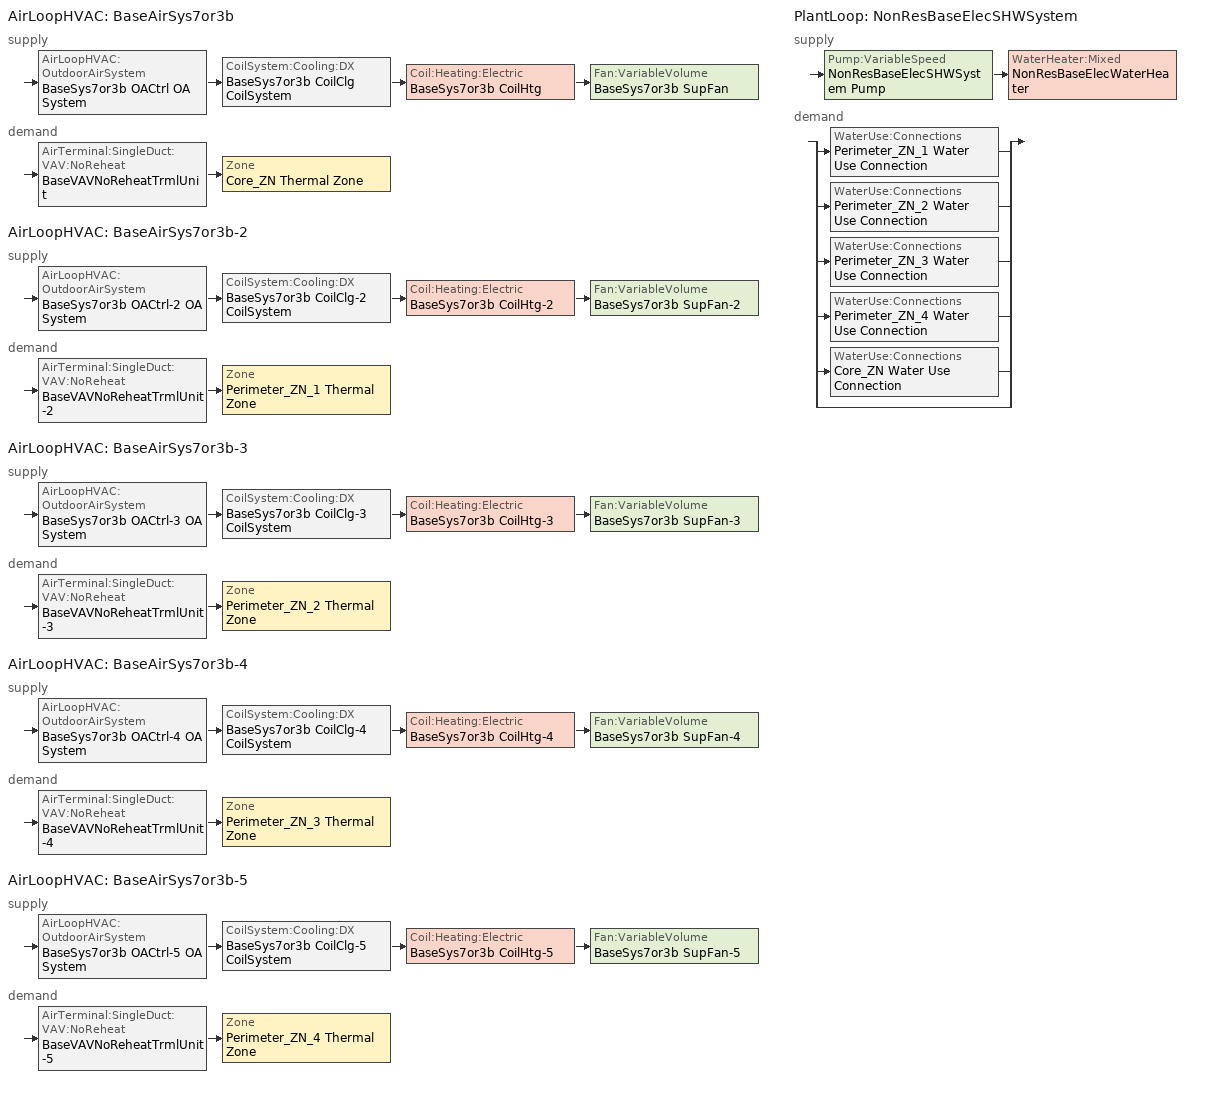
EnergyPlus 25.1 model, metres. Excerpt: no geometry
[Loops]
AirLoopHVAC 'BaseAirSys7or3b'
 supply: AirLoopHVAC:OutdoorAirSystem 'BaseSys7or3b OACtrl OA System' > CoilSystem:Cooling:DX 'BaseSys7or3b CoilClg CoilSystem' > Coil:Heating:Electric 'BaseSys7or3b CoilHtg' > Fan:VariableVolume 'BaseSys7or3b SupFan'
 demand: AirTerminal:SingleDuct:VAV:NoReheat 'BaseVAVNoReheatTrmlUnit' > Zone 'Core_ZN Thermal Zone'
AirLoopHVAC 'BaseAirSys7or3b-2'
 supply: AirLoopHVAC:OutdoorAirSystem 'BaseSys7or3b OACtrl-2 OA System' > CoilSystem:Cooling:DX 'BaseSys7or3b CoilClg-2 CoilSystem' > Coil:Heating:Electric 'BaseSys7or3b CoilHtg-2' > Fan:VariableVolume 'BaseSys7or3b SupFan-2'
 demand: AirTerminal:SingleDuct:VAV:NoReheat 'BaseVAVNoReheatTrmlUnit-2' > Zone 'Perimeter_ZN_1 Thermal Zone'
AirLoopHVAC 'BaseAirSys7or3b-3'
 supply: AirLoopHVAC:OutdoorAirSystem 'BaseSys7or3b OACtrl-3 OA System' > CoilSystem:Cooling:DX 'BaseSys7or3b CoilClg-3 CoilSystem' > Coil:Heating:Electric 'BaseSys7or3b CoilHtg-3' > Fan:VariableVolume 'BaseSys7or3b SupFan-3'
 demand: AirTerminal:SingleDuct:VAV:NoReheat 'BaseVAVNoReheatTrmlUnit-3' > Zone 'Perimeter_ZN_2 Thermal Zone'
AirLoopHVAC 'BaseAirSys7or3b-4'
 supply: AirLoopHVAC:OutdoorAirSystem 'BaseSys7or3b OACtrl-4 OA System' > CoilSystem:Cooling:DX 'BaseSys7or3b CoilClg-4 CoilSystem' > Coil:Heating:Electric 'BaseSys7or3b CoilHtg-4' > Fan:VariableVolume 'BaseSys7or3b SupFan-4'
 demand: AirTerminal:SingleDuct:VAV:NoReheat 'BaseVAVNoReheatTrmlUnit-4' > Zone 'Perimeter_ZN_3 Thermal Zone'
AirLoopHVAC 'BaseAirSys7or3b-5'
 supply: AirLoopHVAC:OutdoorAirSystem 'BaseSys7or3b OACtrl-5 OA System' > CoilSystem:Cooling:DX 'BaseSys7or3b CoilClg-5 CoilSystem' > Coil:Heating:Electric 'BaseSys7or3b CoilHtg-5' > Fan:VariableVolume 'BaseSys7or3b SupFan-5'
 demand: AirTerminal:SingleDuct:VAV:NoReheat 'BaseVAVNoReheatTrmlUnit-5' > Zone 'Perimeter_ZN_4 Thermal Zone'
PlantLoop 'NonResBaseElecSHWSystem'
 supply: Pump:VariableSpeed 'NonResBaseElecSHWSystem Pump' > WaterHeater:Mixed 'NonResBaseElecWaterHeater'
 demand: split
  | WaterUse:Connections 'Perimeter_ZN_1 Water Use Connection'
  | WaterUse:Connections 'Perimeter_ZN_2 Water Use Connection'
  | WaterUse:Connections 'Perimeter_ZN_3 Water Use Connection'
  | WaterUse:Connections 'Perimeter_ZN_4 Water Use Connection'
  | WaterUse:Connections 'Core_ZN Water Use Connection'
  | bypass
[ZoneControl:Thermostat] Temperature Difference Between Cutout And Setpoint {deltaC}=0
Name | Zone or ZoneList | Control Type Schedule | Control 1
Core_ZN Thermal Zone Thermostat | Core_ZN Thermal Zone | Core_ZN Thermal Zone Thermostat Schedule | Core_ZN Thermal Zone Thermostat
Perimeter_ZN_1 Thermal Zone Thermostat | Perimeter_ZN_1 Thermal Zone | Perimeter_ZN_1 Thermal Zone Thermostat Schedule | Perimeter_ZN_1 Thermal Zone Thermostat
Perimeter_ZN_2 Thermal Zone Thermostat | Perimeter_ZN_2 Thermal Zone | Perimeter_ZN_2 Thermal Zone Thermostat Schedule | Perimeter_ZN_2 Thermal Zone Thermostat
Perimeter_ZN_3 Thermal Zone Thermostat | Perimeter_ZN_3 Thermal Zone | Perimeter_ZN_3 Thermal Zone Thermostat Schedule | Perimeter_ZN_3 Thermal Zone Thermostat
Perimeter_ZN_4 Thermal Zone Thermostat | Perimeter_ZN_4 Thermal Zone | Perimeter_ZN_4 Thermal Zone Thermostat Schedule | Perimeter_ZN_4 Thermal Zone Thermostat
[ThermostatSetpoint:DualSetpoint] Heating Setpoint Temperature Schedule=OfficeHtgSetpt; Cooling Setpoint Temperature Schedule=OfficeClgSetpt
Core_ZN Thermal Zone Thermostat; Perimeter_ZN_1 Thermal Zone Thermostat; Perimeter_ZN_2 Thermal Zone Thermostat; Perimeter_ZN_3 Thermal Zone Thermostat; Perimeter_ZN_4 Thermal Zone Thermostat
[AirTerminal:SingleDuct:VAV:NoReheat] Availability Schedule=Always On Discrete; Maximum Air Flow Rate {m3/s}=Autosize; Zone Minimum Air Flow Input Method=FixedFlowRate; Constant Minimum Air Flow Fraction=0.3
Name | Fixed Minimum Air Flow Rate {m3/s}
BaseVAVNoReheatTrmlUnit | 0.114039
BaseVAVNoReheatTrmlUnit-2; BaseVAVNoReheatTrmlUnit-4 | 0.086449
BaseVAVNoReheatTrmlUnit-3; BaseVAVNoReheatTrmlUnit-5 | 0.0512828
[Zone equipment]
Core_ZN Thermal Zone: BaseVAVNoReheatTrmlUnit
Perimeter_ZN_1 Thermal Zone: BaseVAVNoReheatTrmlUnit-2
Perimeter_ZN_2 Thermal Zone: BaseVAVNoReheatTrmlUnit-3
Perimeter_ZN_3 Thermal Zone: BaseVAVNoReheatTrmlUnit-4
Perimeter_ZN_4 Thermal Zone: BaseVAVNoReheatTrmlUnit-5
[Sizing:Zone] Zone Cooling Design Supply Air Temperature Input Method=TemperatureDifference; Zone Cooling Design Supply Air Temperature {C}=14; Zone Cooling Design Supply Air Temperature Difference {deltaC}=11.1111; Zone Heating Design Supply Air Temperature Input Method=TemperatureDifference; Zone Heating Design Supply Air Temperature {C}=40; Zone Heating Design Supply Air Temperature Difference {deltaC}=13.8889; Zone Cooling Design Supply Air Humidity Ratio {kgWater/kgDryAir}=0.0085; Zone Heating Design Supply Air Humidity Ratio {kgWater/kgDryAir}=0.008; Zone Heating Sizing Factor=1; Zone Cooling Sizing Factor=1; Cooling Design Air Flow Method=DesignDay; Cooling Design Air Flow Rate {m3/s}=0; Cooling Minimum Air Flow per Zone Floor Area {m3/s-m2}=0; Cooling Minimum Air Flow {m3/s}=0; Cooling Minimum Air Flow Fraction=0; Heating Design Air Flow Method=DesignDayWithLimit; Heating Design Air Flow Rate {m3/s}=0; Heating Maximum Air Flow per Zone Floor Area {m3/s-m2}=0; Heating Maximum Air Flow {m3/s}=0; Heating Maximum Air Flow Fraction=0.5; Account for Dedicated Outdoor Air System=No; Zone Load Sizing Method=Sensible Load Only No Latent Load; Zone Latent Cooling Design Supply Air Humidity Ratio Input Method=HumidityRatioDifference; Zone Cooling Design Supply Air Humidity Ratio Difference {kgWater/kgDryAir}=0.005; Zone Latent Heating Design Supply Air Humidity Ratio Input Method=HumidityRatioDifference; Zone Humidification Design Supply Air Humidity Ratio Difference {kgWater/kgDryAir}=0.005; Type of Space Sum to Use=Coincident
Name | Design Specification Outdoor Air Object
Core_ZN Thermal Zone | Core_ZN Thermal Zone Design Specification Outdoor Air
Perimeter_ZN_1 Thermal Zone | Perimeter_ZN_1 Thermal Zone Design Specification Outdoor Air
Perimeter_ZN_2 Thermal Zone | Perimeter_ZN_2 Thermal Zone Design Specification Outdoor Air
Perimeter_ZN_3 Thermal Zone | Perimeter_ZN_3 Thermal Zone Design Specification Outdoor Air
Perimeter_ZN_4 Thermal Zone | Perimeter_ZN_4 Thermal Zone Design Specification Outdoor Air
[DesignSpecification:OutdoorAir] Outdoor Air Method=Maximum; Outdoor Air Flow per Person {m3/s-person}=0; Outdoor Air Flow per Zone Floor Area {m3/s-m2}=0.000762; Outdoor Air Flow per Zone {m3/s}=0; Outdoor Air Flow Air Changes per Hour {1/hr}=0
Core_ZN Thermal Zone Design Specification Outdoor Air; Perimeter_ZN_1 Thermal Zone Design Specification Outdoor Air; Perimeter_ZN_2 Thermal Zone Design Specification Outdoor Air; Perimeter_ZN_3 Thermal Zone Design Specification Outdoor Air; Perimeter_ZN_4 Thermal Zone Design Specification Outdoor Air
[AirLoopHVAC] Design Supply Air Flow Rate {m3/s}=AutoSize; Design Return Air Flow Fraction of Supply Air Flow=1
BaseAirSys7or3b; BaseAirSys7or3b-2; BaseAirSys7or3b-3; BaseAirSys7or3b-4; BaseAirSys7or3b-5
[Sizing:System] Type of Load to Size On=Sensible; Design Outdoor Air Flow Rate {m3/s}=Autosize; Central Heating Maximum System Air Flow Ratio=0.5; Preheat Design Temperature {C}=5.68434e-14; Preheat Design Humidity Ratio {kgWater/kgDryAir}=0; Precool Design Temperature {C}=5.68434e-14; Precool Design Humidity Ratio {kgWater/kgDryAir}=0; Central Cooling Design Supply Air Temperature {C}=12.7778; Central Heating Design Supply Air Temperature {C}=35; Type of Zone Sum to Use=NonCoincident; 100% Outdoor Air in Cooling=No; 100% Outdoor Air in Heating=No; Central Cooling Design Supply Air Humidity Ratio {kgWater/kgDryAir}=0.0085; Central Heating Design Supply Air Humidity Ratio {kgWater/kgDryAir}=0.008; Cooling Supply Air Flow Rate Method=DesignDay; Cooling Supply Air Flow Rate {m3/s}=0; Cooling Supply Air Flow Rate Per Floor Area {m3/s-m2}=0.00996765; Cooling Fraction of Autosized Cooling Supply Air Flow Rate=1; Cooling Supply Air Flow Rate Per Unit Cooling Capacity {m3/s-W}=3.94755e-05; Heating Supply Air Flow Rate Method=DesignDay; Heating Supply Air Flow Rate {m3/s}=0; Heating Supply Air Flow Rate Per Floor Area {m3/s-m2}=0.00996765; Heating Fraction of Autosized Heating Supply Air Flow Rate=1; Heating Fraction of Autosized Cooling Supply Air Flow Rate=1; Heating Supply Air Flow Rate Per Unit Heating Capacity {m3/s-W}=3.15882e-05; System Outdoor Air Method=ZoneSum; Zone Maximum Outdoor Air Fraction=1; Cooling Design Capacity Method=CoolingDesignCapacity; Cooling Design Capacity {W}=Autosize; Cooling Design Capacity Per Floor Area {W/m2}=234.7; Fraction of Autosized Cooling Design Capacity=1; Heating Design Capacity Method=HeatingDesignCapacity; Heating Design Capacity {W}=Autosize; Heating Design Capacity Per Floor Area {W/m2}=157; Fraction of Autosized Heating Design Capacity=1; Central Cooling Capacity Control Method=OnOff; Occupant Diversity=Autosize
BaseAirSys7or3b; BaseAirSys7or3b-2; BaseAirSys7or3b-3; BaseAirSys7or3b-4; BaseAirSys7or3b-5
[AvailabilityManager:NightCycle] Applicability Schedule=Always On Discrete; Fan Schedule=OfficeHVACAvail; Control Type=CycleOnControlZone; Thermostat Tolerance {deltaC}=1.11111; Cycling Run Time Control Type=ThermostatWithMinimumRunTime; Cycling Run Time {s}=900
Name | Control Zone or Zone List
Availability Manager Night Cycle 1 | Core_ZN Thermal Zone
Availability Manager Night Cycle 2 | Perimeter_ZN_1 Thermal Zone
Availability Manager Night Cycle 3 | Perimeter_ZN_2 Thermal Zone
Availability Manager Night Cycle 4 | Perimeter_ZN_3 Thermal Zone
Availability Manager Night Cycle 5 | Perimeter_ZN_4 Thermal Zone
[Controller:OutdoorAir] Minimum Outdoor Air Flow Rate {m3/s}=0; Maximum Outdoor Air Flow Rate {m3/s}=Autosize; Economizer Control Type=NoEconomizer; Economizer Control Action Type=ModulateFlow; Economizer Maximum Limit Enthalpy {J/kg}=64000; Lockout Type=NoLockout; Minimum Limit Type=FixedMinimum; High Humidity Control=No; High Humidity Outdoor Air Flow Ratio=1; Control High Indoor Humidity Based on Outdoor Humidity Ratio=Yes; Heat Recovery Bypass Control Type=BypassWhenOAFlowGreaterThanMinimum; Economizer Operation Staging=InterlockedWithMechanicalCooling
Name | Minimum Outdoor Air Schedule | Mechanical Ventilation Controller
BaseSys7or3b OACtrl | BaseSys7or3b OACtrl Schedule | BaseSys7or3b OACtrl Mech Vent Controller
BaseSys7or3b OACtrl-2 | BaseSys7or3b OACtrl-2 Schedule | BaseSys7or3b OACtrl-2 Mech Vent Controller
BaseSys7or3b OACtrl-3 | BaseSys7or3b OACtrl-3 Schedule | BaseSys7or3b OACtrl-3 Mech Vent Controller
BaseSys7or3b OACtrl-4 | BaseSys7or3b OACtrl-4 Schedule | BaseSys7or3b OACtrl-4 Mech Vent Controller
BaseSys7or3b OACtrl-5 | BaseSys7or3b OACtrl-5 Schedule | BaseSys7or3b OACtrl-5 Mech Vent Controller
[Controller:MechanicalVentilation] Demand Controlled Ventilation=No; System Outdoor Air Method=ZoneSum
Name | Availability Schedule | Zone or ZoneList Name 1 | Design Specification Outdoor Air Object Name 1
BaseSys7or3b OACtrl Mech Vent Controller | BaseSys7or3b OACtrl Schedule | Core_ZN Thermal Zone | Core_ZN Thermal Zone Design Specification Outdoor Air
BaseSys7or3b OACtrl-2 Mech Vent Controller | BaseSys7or3b OACtrl-2 Schedule | Perimeter_ZN_1 Thermal Zone | Perimeter_ZN_1 Thermal Zone Design Specification Outdoor Air
BaseSys7or3b OACtrl-3 Mech Vent Controller | BaseSys7or3b OACtrl-3 Schedule | Perimeter_ZN_2 Thermal Zone | Perimeter_ZN_2 Thermal Zone Design Specification Outdoor Air
BaseSys7or3b OACtrl-4 Mech Vent Controller | BaseSys7or3b OACtrl-4 Schedule | Perimeter_ZN_3 Thermal Zone | Perimeter_ZN_3 Thermal Zone Design Specification Outdoor Air
BaseSys7or3b OACtrl-5 Mech Vent Controller | BaseSys7or3b OACtrl-5 Schedule | Perimeter_ZN_4 Thermal Zone | Perimeter_ZN_4 Thermal Zone Design Specification Outdoor Air
[SetpointManager:MixedAir] Control Variable=Temperature
Name | Setpoint Node or NodeList
BaseSys7or3b OACtrl OA System Mixed Air Node OS Default SPM | BaseSys7or3b OACtrl OA System Mixed Air Node
BaseSys7or3b CoilClg Outlet Node OS Default SPM | BaseSys7or3b CoilClg Outlet Node
BaseSys7or3b CoilHtg Outlet Node OS Default SPM | BaseSys7or3b CoilHtg Outlet Node
BaseSys7or3b OACtrl-2 OA System Mixed Air Node OS Default SPM | BaseSys7or3b OACtrl-2 OA System Mixed Air Node
BaseSys7or3b CoilClg-2 Outlet Node OS Default SPM | BaseSys7or3b CoilClg-2 Outlet Node
BaseSys7or3b CoilHtg-2 Outlet Node OS Default SPM | BaseSys7or3b CoilHtg-2 Outlet Node
BaseSys7or3b OACtrl-3 OA System Mixed Air Node OS Default SPM | BaseSys7or3b OACtrl-3 OA System Mixed Air Node
BaseSys7or3b CoilClg-3 Outlet Node OS Default SPM | BaseSys7or3b CoilClg-3 Outlet Node
BaseSys7or3b CoilHtg-3 Outlet Node OS Default SPM | BaseSys7or3b CoilHtg-3 Outlet Node
BaseSys7or3b OACtrl-4 OA System Mixed Air Node OS Default SPM | BaseSys7or3b OACtrl-4 OA System Mixed Air Node
BaseSys7or3b CoilClg-4 Outlet Node OS Default SPM | BaseSys7or3b CoilClg-4 Outlet Node
BaseSys7or3b CoilHtg-4 Outlet Node OS Default SPM | BaseSys7or3b CoilHtg-4 Outlet Node
BaseSys7or3b OACtrl-5 OA System Mixed Air Node OS Default SPM | BaseSys7or3b OACtrl-5 OA System Mixed Air Node
BaseSys7or3b CoilClg-5 Outlet Node OS Default SPM | BaseSys7or3b CoilClg-5 Outlet Node
BaseSys7or3b CoilHtg-5 Outlet Node OS Default SPM | BaseSys7or3b CoilHtg-5 Outlet Node
[CoilSystem:Cooling:DX] Availability Schedule=Always On Discrete
Name | Cooling Coil
BaseSys7or3b CoilClg CoilSystem | BaseSys7or3b CoilClg
BaseSys7or3b CoilClg-2 CoilSystem | BaseSys7or3b CoilClg-2
BaseSys7or3b CoilClg-3 CoilSystem | BaseSys7or3b CoilClg-3
BaseSys7or3b CoilClg-4 CoilSystem | BaseSys7or3b CoilClg-4
BaseSys7or3b CoilClg-5 CoilSystem | BaseSys7or3b CoilClg-5
[Coil:Cooling:DX:SingleSpeed] Availability Schedule=Always On Discrete; Gross Rated Total Cooling Capacity {W}=Autosize; Gross Rated Sensible Heat Ratio=Autosize; Gross Rated Cooling COP {W/W}=3; Rated Air Flow Rate {m3/s}=Autosize; Rated Evaporator Fan Power Per Volume Flow Rate 2017 {W/(m3/s)}=773.3; Rated Evaporator Fan Power Per Volume Flow Rate 2023 {W/(m3/s)}=934.4; Total Cooling Capacity Function of Temperature Curve=CoilClgDXQRatio_fTwbToadbSI; Total Cooling Capacity Function of Flow Fraction Curve=CoilClgDXSnglQRatio_fCFMRatio; Energy Input Ratio Function of Temperature Curve=CoilClgDXEIRRatio_fTwbToadbSI; Energy Input Ratio Function of Flow Fraction Curve=CoilClgDXSnglEIRRatio_fCFMRatio; Part Load Fraction Correlation Curve=CoilClgDXEIRRatio_fQFrac; Minimum Outdoor Dry-Bulb Temperature for Compressor Operation {C}=-25; Nominal Time for Condensate Removal to Begin {s}=0; Ratio of Initial Moisture Evaporation Rate and Steady State Latent Capacity=0; Maximum Cycling Rate {cycles/hr}=0; Latent Capacity Time Constant {s}=0; Condenser Type=AirCooled; Evaporative Condenser Effectiveness=0.9; Evaporative Condenser Air Flow Rate {m3/s}=Autosize; Evaporative Condenser Pump Rated Power Consumption {W}=Autosize; Crankcase Heater Capacity {W}=0; Maximum Outdoor Dry-Bulb Temperature for Crankcase Heater Operation {C}=10; Basin Heater Capacity {W/K}=0; Basin Heater Setpoint Temperature {C}=2
BaseSys7or3b CoilClg; BaseSys7or3b CoilClg-2; BaseSys7or3b CoilClg-3; BaseSys7or3b CoilClg-4; BaseSys7or3b CoilClg-5
[Coil:Heating:Electric] Availability Schedule=Always On Discrete; Efficiency=1; Nominal Capacity {W}=Autosize
BaseSys7or3b CoilHtg; BaseSys7or3b CoilHtg-2; BaseSys7or3b CoilHtg-3; BaseSys7or3b CoilHtg-4; BaseSys7or3b CoilHtg-5
[Fan:VariableVolume] Availability Schedule=OfficeHVACAvail; Fan Total Efficiency=1; Pressure Rise {Pa}=0; Maximum Flow Rate {m3/s}=AutoSize; Fan Power Minimum Flow Rate Input Method=FixedFlowRate; Fan Power Minimum Flow Fraction=0; Fan Power Minimum Air Flow Rate {m3/s}=0; Motor Efficiency=1; Motor In Airstream Fraction=1; Fan Power Coefficient 1=0.027828; Fan Power Coefficient 2=0.026583; Fan Power Coefficient 3=-0.087069; Fan Power Coefficient 4=1.03092; Fan Power Coefficient 5=0
BaseSys7or3b SupFan; BaseSys7or3b SupFan-2; BaseSys7or3b SupFan-3; BaseSys7or3b SupFan-4; BaseSys7or3b SupFan-5
[SetpointManager:SingleZone:Reheat] Control Variable=Temperature; Minimum Supply Air Temperature {C}=12.7778; Maximum Supply Air Temperature {C}=35
Name | Control Zone | Setpoint Node or NodeList
Setpoint Manager Single Zone Reheat 1 | Core_ZN Thermal Zone | BaseSys7or3b SupFan Outlet Node
Setpoint Manager Single Zone Reheat 2 | Perimeter_ZN_1 Thermal Zone | BaseSys7or3b SupFan-2 Outlet Node
Setpoint Manager Single Zone Reheat 3 | Perimeter_ZN_2 Thermal Zone | BaseSys7or3b SupFan-3 Outlet Node
Setpoint Manager Single Zone Reheat 4 | Perimeter_ZN_3 Thermal Zone | BaseSys7or3b SupFan-4 Outlet Node
Setpoint Manager Single Zone Reheat 5 | Perimeter_ZN_4 Thermal Zone | BaseSys7or3b SupFan-5 Outlet Node
[PlantLoop]
NonResBaseElecSHWSystem: Fluid Type=Water; Plant Equipment Operation Scheme=NonResBaseElecSHWSystem Operation Schemes; Maximum Loop Temperature {C}=100; Minimum Loop Temperature {C}=0; Maximum Loop Flow Rate {m3/s}=Autosize; Minimum Loop Flow Rate {m3/s}=0; Plant Loop Volume {m3}=Autocalculate; Load Distribution Scheme=Optimal; Plant Loop Demand Calculation Scheme=SingleSetpoint; Common Pipe Simulation=None
[Sizing:Plant]
NonResBaseElecSHWSystem: Loop Type=Heating; Design Loop Exit Temperature {C}=57.2222; Loop Design Temperature Difference {deltaC}=44.4444; Sizing Option=NonCoincident; Zone Timesteps in Averaging Window=1; Coincident Sizing Factor Mode=None
[Pump:VariableSpeed]
NonResBaseElecSHWSystem Pump: Design Maximum Flow Rate {m3/s}=Autosize; Design Pump Head {Pa}=0; Design Power Consumption {W}=Autosize; Motor Efficiency=0.9; Fraction of Motor Inefficiencies to Fluid Stream=0; Coefficient 1 of the Part Load Performance Curve=0; Coefficient 2 of the Part Load Performance Curve=1; Coefficient 3 of the Part Load Performance Curve=0; Coefficient 4 of the Part Load Performance Curve=0; Design Minimum Flow Rate {m3/s}=0; Pump Control Type=Intermittent; Skin Loss Radiative Fraction=0.5; Design Power Sizing Method=PowerPerFlowPerPressure; Design Electric Power per Unit Flow Rate {W/(m3/s)}=348701.1; Design Shaft Power per Unit Flow Rate per Unit Head {W/((m3/s)-Pa)}=1.28205; Design Minimum Flow Rate Fraction=0
[WaterHeater:Mixed]
NonResBaseElecWaterHeater: Tank Volume {m3}=0.113542; Setpoint Temperature Schedule=NonResBaseElecWaterHeater Setpoint Temp; Deadband Temperature Difference {deltaC}=2; Maximum Temperature Limit {C}=82.22; Heater Control Type=Cycle; Heater Maximum Capacity {W}=8742.43; Heater Ignition Minimum Flow Rate {m3/s}=0; Heater Ignition Delay {s}=0; Heater Fuel Type=Electricity; Heater Thermal Efficiency=1; Off Cycle Parasitic Fuel Consumption Rate {W}=0; Off Cycle Parasitic Fuel Type=NaturalGas; Off Cycle Parasitic Heat Fraction to Tank=0.8; On Cycle Parasitic Fuel Consumption Rate {W}=0; On Cycle Parasitic Fuel Type=NaturalGas; On Cycle Parasitic Heat Fraction to Tank=0; Ambient Temperature Indicator=Schedule; Ambient Temperature Schedule=NonResBaseElecWaterHeater Ambient Temperature; Off Cycle Loss Coefficient to Ambient Temperature {W/K}=0.731405; Off Cycle Loss Fraction to Zone=1; On Cycle Loss Coefficient to Ambient Temperature {W/K}=6; On Cycle Loss Fraction to Zone=1; Use Side Effectiveness=1; Source Side Effectiveness=1; Use Side Design Flow Rate {m3/s}=Autosize; Source Side Design Flow Rate {m3/s}=Autosize; Indirect Water Heating Recovery Time {hr}=1.5; Source Side Flow Control Mode=IndirectHeatPrimarySetpoint
[WaterHeater:Sizing]
NonResBaseElecWaterHeater: Design Mode=PeakDraw; Time Storage Can Meet Peak Draw {hr}=0.538503; Time for Tank Recovery {hr}=0; Nominal Tank Volume for Autosizing Plant Connections {m3}=1
[WaterUse:Connections] Drain Water Heat Exchanger Type=None; Drain Water Heat Exchanger Destination=Plant
Name | Water Use Equipment Name 1
Perimeter_ZN_1 Water Use Connection | Perimeter_ZN_1 Water Use Equipment
Perimeter_ZN_2 Water Use Connection | Perimeter_ZN_2 Water Use Equipment
Perimeter_ZN_3 Water Use Connection | Perimeter_ZN_3 Water Use Equipment
Perimeter_ZN_4 Water Use Connection | Perimeter_ZN_4 Water Use Equipment
Core_ZN Water Use Connection | Core_ZN Water Use Equipment
[WaterUse:Equipment] Flow Rate Fraction Schedule=OfficeServiceHotWater
Name | Peak Flow Rate {m3/s} | Target Temperature Schedule
Perimeter_ZN_1 Water Use Equipment | 1.15565e-06 | Perimeter_ZN_1 Target SHW Temp
Perimeter_ZN_2 Water Use Equipment | 6.85549e-07 | Perimeter_ZN_2 Target SHW Temp
Perimeter_ZN_3 Water Use Equipment | 1.15565e-06 | Perimeter_ZN_3 Target SHW Temp
Perimeter_ZN_4 Water Use Equipment | 6.85549e-07 | Perimeter_ZN_4 Target SHW Temp
Core_ZN Water Use Equipment | 1.52448e-06 | Core_ZN Target SHW Temp
[PlantEquipmentOperationSchemes]
NonResBaseElecSHWSystem Operation Schemes: Control Scheme Object Type 1=PlantEquipmentOperation:HeatingLoad; Control Scheme Name 1=NonResBaseElecSHWSystem Heating Operation Scheme; Control Scheme Schedule Name 1=Always On Discrete
[PlantEquipmentOperation:HeatingLoad]
NonResBaseElecSHWSystem Heating Operation Scheme: Load Range Lower Limit 1 {W}=0; Load Range Upper Limit 1 {W}=1000000000; Range Equipment List Name 1=NonResBaseElecSHWSystem Heating Equipment List
[PlantEquipmentList]
NonResBaseElecSHWSystem Heating Equipment List: WaterHeater:Mixed, NonResBaseElecWaterHeater
[SetpointManager:Scheduled]
{20037835-be9f-458c-8a61-8581c5b5ebe9}: Control Variable=Temperature; Schedule=NonResBaseElecSHWSystem Supply Temp Schedule; Setpoint Node or NodeList=NonResBaseElecSHWSystem Supply Mixer Outlet Node
[Schedule:Year]
OfficeHtgSetpt: OfficeHtgSetptWk, 1, 1, 12, 31
OfficeClgSetpt: OfficeClgSetptWk, 1, 1, 12, 31
BaseSys7or3b OACtrl Schedule: BaseSys7or3b OACtrl Schedule Week 1, 1, 1, 12, 31
BaseSys7or3b OACtrl-2 Schedule: BaseSys7or3b OACtrl-2 Schedule Week 1, 1, 1, 12, 31
BaseSys7or3b OACtrl-3 Schedule: BaseSys7or3b OACtrl-3 Schedule Week 1, 1, 1, 12, 31
BaseSys7or3b OACtrl-4 Schedule: BaseSys7or3b OACtrl-4 Schedule Week 1, 1, 1, 12, 31
BaseSys7or3b OACtrl-5 Schedule: BaseSys7or3b OACtrl-5 Schedule Week 1, 1, 1, 12, 31
OfficeHVACAvail: OfficeHVACAvailWk, 1, 1, 12, 31
OfficeServiceHotWater: OfficeServiceHotWaterWk, 1, 1, 12, 31
Core_ZN Target SHW Temp: Core_ZN Target SHW Temp Week Rule - Jan1-Dec31, 1, 1, 12, 31
NonResBaseElecSHWSystem Supply Temp Schedule: NonResBaseElecSHWSystem Supply Temp Schedule Week Rule - Jan1-Dec31, 1, 1, 12, 31
NonResBaseElecWaterHeater Ambient Temperature: NonResBaseElecWaterHeater Ambient Temperature Week Rule - Jan1-Dec31, 1, 1, 12, 31
NonResBaseElecWaterHeater Setpoint Temp: NonResBaseElecWaterHeater Setpoint Temp Week Rule - Jan1-Dec31, 1, 1, 12, 31
Perimeter_ZN_1 Target SHW Temp: Perimeter_ZN_1 Target SHW Temp Week Rule - Jan1-Dec31, 1, 1, 12, 31
Perimeter_ZN_2 Target SHW Temp: Perimeter_ZN_2 Target SHW Temp Week Rule - Jan1-Dec31, 1, 1, 12, 31
Perimeter_ZN_3 Target SHW Temp: Perimeter_ZN_3 Target SHW Temp Week Rule - Jan1-Dec31, 1, 1, 12, 31
Perimeter_ZN_4 Target SHW Temp: Perimeter_ZN_4 Target SHW Temp Week Rule - Jan1-Dec31, 1, 1, 12, 31
[Schedule:Week:Daily]
OfficeHtgSetptWk: OfficeHtgSetptSun, OfficeHtgSetptWD, OfficeHtgSetptWD, OfficeHtgSetptWD, OfficeHtgSetptWD, OfficeHtgSetptWD, OfficeHtgSetptSat, OfficeHtgSetptSun, OfficeHtgSetptWD, OfficeHtgSetptWD, OfficeHtgSetptSun, OfficeHtgSetptSun
OfficeClgSetptWk: OfficeClgSetptSun, OfficeClgSetptWD, OfficeClgSetptWD, OfficeClgSetptWD, OfficeClgSetptWD, OfficeClgSetptWD, OfficeClgSetptSat, OfficeClgSetptSun, OfficeClgSetptWD, OfficeClgSetptWD, OfficeClgSetptSun, OfficeClgSetptSun
BaseSys7or3b OACtrl Schedule Week 1: BaseSys7or3b OACtrl Schedule Week 1 Sunday, BaseSys7or3b OACtrl Schedule Week 1 Monday, BaseSys7or3b OACtrl Schedule Week 1 Tuesday, BaseSys7or3b OACtrl Schedule Week 1 Wednesday, BaseSys7or3b OACtrl Schedule Week 1 Thursday, BaseSys7or3b OACtrl Schedule Week 1 Friday, BaseSys7or3b OACtrl Schedule Week 1 Saturday, BaseSys7or3b OACtrl Schedule Week 1 Holiday, BaseSys7or3b OACtrl Schedule Week 1 Summer, BaseSys7or3b OACtrl Schedule Week 1 Winter, BaseSys7or3b OACtrl Schedule Week 1 Custom 1, BaseSys7or3b OACtrl Schedule Week 1 Custom 2
BaseSys7or3b OACtrl-2 Schedule Week 1: BaseSys7or3b OACtrl-2 Schedule Week 1 Sunday, BaseSys7or3b OACtrl-2 Schedule Week 1 Monday, BaseSys7or3b OACtrl-2 Schedule Week 1 Tuesday, BaseSys7or3b OACtrl-2 Schedule Week 1 Wednesday, BaseSys7or3b OACtrl-2 Schedule Week 1 Thursday, BaseSys7or3b OACtrl-2 Schedule Week 1 Friday, BaseSys7or3b OACtrl-2 Schedule Week 1 Saturday, BaseSys7or3b OACtrl-2 Schedule Week 1 Holiday, BaseSys7or3b OACtrl-2 Schedule Week 1 Summer, BaseSys7or3b OACtrl-2 Schedule Week 1 Winter, BaseSys7or3b OACtrl-2 Schedule Week 1 Custom 1, BaseSys7or3b OACtrl-2 Schedule Week 1 Custom 2
BaseSys7or3b OACtrl-3 Schedule Week 1: BaseSys7or3b OACtrl-3 Schedule Week 1 Sunday, BaseSys7or3b OACtrl-3 Schedule Week 1 Monday, BaseSys7or3b OACtrl-3 Schedule Week 1 Tuesday, BaseSys7or3b OACtrl-3 Schedule Week 1 Wednesday, BaseSys7or3b OACtrl-3 Schedule Week 1 Thursday, BaseSys7or3b OACtrl-3 Schedule Week 1 Friday, BaseSys7or3b OACtrl-3 Schedule Week 1 Saturday, BaseSys7or3b OACtrl-3 Schedule Week 1 Holiday, BaseSys7or3b OACtrl-3 Schedule Week 1 Summer, BaseSys7or3b OACtrl-3 Schedule Week 1 Winter, BaseSys7or3b OACtrl-3 Schedule Week 1 Custom 1, BaseSys7or3b OACtrl-3 Schedule Week 1 Custom 2
BaseSys7or3b OACtrl-4 Schedule Week 1: BaseSys7or3b OACtrl-4 Schedule Week 1 Sunday, BaseSys7or3b OACtrl-4 Schedule Week 1 Monday, BaseSys7or3b OACtrl-4 Schedule Week 1 Tuesday, BaseSys7or3b OACtrl-4 Schedule Week 1 Wednesday, BaseSys7or3b OACtrl-4 Schedule Week 1 Thursday, BaseSys7or3b OACtrl-4 Schedule Week 1 Friday, BaseSys7or3b OACtrl-4 Schedule Week 1 Saturday, BaseSys7or3b OACtrl-4 Schedule Week 1 Holiday, BaseSys7or3b OACtrl-4 Schedule Week 1 Summer, BaseSys7or3b OACtrl-4 Schedule Week 1 Winter, BaseSys7or3b OACtrl-4 Schedule Week 1 Custom 1, BaseSys7or3b OACtrl-4 Schedule Week 1 Custom 2
BaseSys7or3b OACtrl-5 Schedule Week 1: BaseSys7or3b OACtrl-5 Schedule Week 1 Sunday, BaseSys7or3b OACtrl-5 Schedule Week 1 Monday, BaseSys7or3b OACtrl-5 Schedule Week 1 Tuesday, BaseSys7or3b OACtrl-5 Schedule Week 1 Wednesday, BaseSys7or3b OACtrl-5 Schedule Week 1 Thursday, BaseSys7or3b OACtrl-5 Schedule Week 1 Friday, BaseSys7or3b OACtrl-5 Schedule Week 1 Saturday, BaseSys7or3b OACtrl-5 Schedule Week 1 Holiday, BaseSys7or3b OACtrl-5 Schedule Week 1 Summer, BaseSys7or3b OACtrl-5 Schedule Week 1 Winter, BaseSys7or3b OACtrl-5 Schedule Week 1 Custom 1, BaseSys7or3b OACtrl-5 Schedule Week 1 Custom 2
OfficeHVACAvailWk: OfficeHVACAvailSun, OfficeHVACAvailWD, OfficeHVACAvailWD, OfficeHVACAvailWD, OfficeHVACAvailWD, OfficeHVACAvailWD, OfficeHVACAvailSat, OfficeHVACAvailSun, AllOnHVACAvailDay, AllOnHVACAvailDay, OfficeHVACAvailSun, OfficeHVACAvailSun
OfficeServiceHotWaterWk: OfficeServiceHotWaterSun, OfficeServiceHotWaterWD, OfficeServiceHotWaterWD, OfficeServiceHotWaterWD, OfficeServiceHotWaterWD, OfficeServiceHotWaterWD, OfficeServiceHotWaterSat, OfficeServiceHotWaterSun, OnDay, OffDay, OfficeServiceHotWaterSun, OfficeServiceHotWaterSun
Core_ZN Target SHW Temp Week Rule - Jan1-Dec31: Core_ZN Target SHW Temp Default Day, Core_ZN Target SHW Temp Default Day, Core_ZN Target SHW Temp Default Day, Core_ZN Target SHW Temp Default Day, Core_ZN Target SHW Temp Default Day, Core_ZN Target SHW Temp Default Day, Core_ZN Target SHW Temp Default Day, Core_ZN Target SHW Temp Default Day, Core_ZN Target SHW Temp Default Day, Core_ZN Target SHW Temp Default Day, Core_ZN Target SHW Temp Default Day, Core_ZN Target SHW Temp Default Day
NonResBaseElecSHWSystem Supply Temp Schedule Week Rule - Jan1-Dec31: NonResBaseElecSHWSystem Supply Temp Schedule Day Schedule, NonResBaseElecSHWSystem Supply Temp Schedule Day Schedule, NonResBaseElecSHWSystem Supply Temp Schedule Day Schedule, NonResBaseElecSHWSystem Supply Temp Schedule Day Schedule, NonResBaseElecSHWSystem Supply Temp Schedule Day Schedule, NonResBaseElecSHWSystem Supply Temp Schedule Day Schedule, NonResBaseElecSHWSystem Supply Temp Schedule Day Schedule, NonResBaseElecSHWSystem Supply Temp Schedule Day Schedule, NonResBaseElecSHWSystem Supply Temp Schedule Day Schedule, NonResBaseElecSHWSystem Supply Temp Schedule Day Schedule, NonResBaseElecSHWSystem Supply Temp Schedule Day Schedule, NonResBaseElecSHWSystem Supply Temp Schedule Day Schedule
NonResBaseElecWaterHeater Ambient Temperature Week Rule - Jan1-Dec31: NonResBaseElecWaterHeater Ambient Temperature Day Schedule, NonResBaseElecWaterHeater Ambient Temperature Day Schedule, NonResBaseElecWaterHeater Ambient Temperature Day Schedule, NonResBaseElecWaterHeater Ambient Temperature Day Schedule, NonResBaseElecWaterHeater Ambient Temperature Day Schedule, NonResBaseElecWaterHeater Ambient Temperature Day Schedule, NonResBaseElecWaterHeater Ambient Temperature Day Schedule, NonResBaseElecWaterHeater Ambient Temperature Day Schedule, NonResBaseElecWaterHeater Ambient Temperature Day Schedule, NonResBaseElecWaterHeater Ambient Temperature Day Schedule, NonResBaseElecWaterHeater Ambient Temperature Day Schedule, NonResBaseElecWaterHeater Ambient Temperature Day Schedule
NonResBaseElecWaterHeater Setpoint Temp Week Rule - Jan1-Dec31: NonResBaseElecWaterHeater Setpoint Temp Day Schedule, NonResBaseElecWaterHeater Setpoint Temp Day Schedule, NonResBaseElecWaterHeater Setpoint Temp Day Schedule, NonResBaseElecWaterHeater Setpoint Temp Day Schedule, NonResBaseElecWaterHeater Setpoint Temp Day Schedule, NonResBaseElecWaterHeater Setpoint Temp Day Schedule, NonResBaseElecWaterHeater Setpoint Temp Day Schedule, NonResBaseElecWaterHeater Setpoint Temp Day Schedule, NonResBaseElecWaterHeater Setpoint Temp Day Schedule, NonResBaseElecWaterHeater Setpoint Temp Day Schedule, NonResBaseElecWaterHeater Setpoint Temp Day Schedule, NonResBaseElecWaterHeater Setpoint Temp Day Schedule
Perimeter_ZN_1 Target SHW Temp Week Rule - Jan1-Dec31: Perimeter_ZN_1 Target SHW Temp Default Day, Perimeter_ZN_1 Target SHW Temp Default Day, Perimeter_ZN_1 Target SHW Temp Default Day, Perimeter_ZN_1 Target SHW Temp Default Day, Perimeter_ZN_1 Target SHW Temp Default Day, Perimeter_ZN_1 Target SHW Temp Default Day, Perimeter_ZN_1 Target SHW Temp Default Day, Perimeter_ZN_1 Target SHW Temp Default Day, Perimeter_ZN_1 Target SHW Temp Default Day, Perimeter_ZN_1 Target SHW Temp Default Day, Perimeter_ZN_1 Target SHW Temp Default Day, Perimeter_ZN_1 Target SHW Temp Default Day
Perimeter_ZN_2 Target SHW Temp Week Rule - Jan1-Dec31: Perimeter_ZN_2 Target SHW Temp Default Day, Perimeter_ZN_2 Target SHW Temp Default Day, Perimeter_ZN_2 Target SHW Temp Default Day, Perimeter_ZN_2 Target SHW Temp Default Day, Perimeter_ZN_2 Target SHW Temp Default Day, Perimeter_ZN_2 Target SHW Temp Default Day, Perimeter_ZN_2 Target SHW Temp Default Day, Perimeter_ZN_2 Target SHW Temp Default Day, Perimeter_ZN_2 Target SHW Temp Default Day, Perimeter_ZN_2 Target SHW Temp Default Day, Perimeter_ZN_2 Target SHW Temp Default Day, Perimeter_ZN_2 Target SHW Temp Default Day
Perimeter_ZN_3 Target SHW Temp Week Rule - Jan1-Dec31: Perimeter_ZN_3 Target SHW Temp Default Day, Perimeter_ZN_3 Target SHW Temp Default Day, Perimeter_ZN_3 Target SHW Temp Default Day, Perimeter_ZN_3 Target SHW Temp Default Day, Perimeter_ZN_3 Target SHW Temp Default Day, Perimeter_ZN_3 Target SHW Temp Default Day, Perimeter_ZN_3 Target SHW Temp Default Day, Perimeter_ZN_3 Target SHW Temp Default Day, Perimeter_ZN_3 Target SHW Temp Default Day, Perimeter_ZN_3 Target SHW Temp Default Day, Perimeter_ZN_3 Target SHW Temp Default Day, Perimeter_ZN_3 Target SHW Temp Default Day
Perimeter_ZN_4 Target SHW Temp Week Rule - Jan1-Dec31: Perimeter_ZN_4 Target SHW Temp Default Day, Perimeter_ZN_4 Target SHW Temp Default Day, Perimeter_ZN_4 Target SHW Temp Default Day, Perimeter_ZN_4 Target SHW Temp Default Day, Perimeter_ZN_4 Target SHW Temp Default Day, Perimeter_ZN_4 Target SHW Temp Default Day, Perimeter_ZN_4 Target SHW Temp Default Day, Perimeter_ZN_4 Target SHW Temp Default Day, Perimeter_ZN_4 Target SHW Temp Default Day, Perimeter_ZN_4 Target SHW Temp Default Day, Perimeter_ZN_4 Target SHW Temp Default Day, Perimeter_ZN_4 Target SHW Temp Default Day
[Schedule:Day:Interval]
OnDay; AllOnHVACAvailDay; BaseSys7or3b OACtrl Schedule Week 1 Summer; BaseSys7or3b OACtrl Schedule Week 1 Winter; BaseSys7or3b OACtrl-2 Schedule Week 1 Summer; BaseSys7or3b OACtrl-2 Schedule Week 1 Winter; BaseSys7or3b OACtrl-3 Schedule Week 1 Summer; BaseSys7or3b OACtrl-3 Schedule Week 1 Winter; BaseSys7or3b OACtrl-4 Schedule Week 1 Summer; BaseSys7or3b OACtrl-4 Schedule Week 1 Winter; BaseSys7or3b OACtrl-5 Schedule Week 1 Summer; BaseSys7or3b OACtrl-5 Schedule Week 1 Winter: No, 01:00, 1, 02:00, 1, 03:00, 1, 04:00, 1, 05:00, 1, 06:00, 1, 07:00, 1, 08:00, 1, 09:00, 1, 10:00, 1, 11:00, 1, 12:00, 1, 13:00, 1, 14:00, 1, 15:00, 1, 16:00, 1, 17:00, 1, 18:00, 1, 19:00, 1, 20:00, 1, 21:00, 1, 22:00, 1, 23:00, 1, 24:00, 1
OffDay; BaseSys7or3b OACtrl Schedule Week 1 Custom 1; BaseSys7or3b OACtrl Schedule Week 1 Custom 2; BaseSys7or3b OACtrl Schedule Week 1 Holiday; BaseSys7or3b OACtrl Schedule Week 1 Sunday; BaseSys7or3b OACtrl-2 Schedule Week 1 Custom 1; BaseSys7or3b OACtrl-2 Schedule Week 1 Custom 2; BaseSys7or3b OACtrl-2 Schedule Week 1 Holiday; BaseSys7or3b OACtrl-2 Schedule Week 1 Sunday; BaseSys7or3b OACtrl-3 Schedule Week 1 Custom 1; BaseSys7or3b OACtrl-3 Schedule Week 1 Custom 2; BaseSys7or3b OACtrl-3 Schedule Week 1 Holiday; BaseSys7or3b OACtrl-3 Schedule Week 1 Sunday; BaseSys7or3b OACtrl-4 Schedule Week 1 Custom 1; BaseSys7or3b OACtrl-4 Schedule Week 1 Custom 2; BaseSys7or3b OACtrl-4 Schedule Week 1 Holiday; BaseSys7or3b OACtrl-4 Schedule Week 1 Sunday; BaseSys7or3b OACtrl-5 Schedule Week 1 Custom 1; BaseSys7or3b OACtrl-5 Schedule Week 1 Custom 2; BaseSys7or3b OACtrl-5 Schedule Week 1 Holiday; BaseSys7or3b OACtrl-5 Schedule Week 1 Sunday; OfficeHVACAvailSun: No, 01:00, 0, 02:00, 0, 03:00, 0, 04:00, 0, 05:00, 0, 06:00, 0, 07:00, 0, 08:00, 0, 09:00, 0, 10:00, 0, 11:00, 0, 12:00, 0, 13:00, 0, 14:00, 0, 15:00, 0, 16:00, 0, 17:00, 0, 18:00, 0, 19:00, 0, 20:00, 0, 21:00, 0, 22:00, 0, 23:00, 0, 24:00, 0
OfficeHtgSetptSun: No, 01:00, 15.5556, 02:00, 15.5556, 03:00, 15.5556, 04:00, 15.5556, 05:00, 15.5556, 06:00, 15.5556, 07:00, 15.5556, 08:00, 15.5556, 09:00, 15.5556, 10:00, 15.5556, 11:00, 15.5556, 12:00, 15.5556, 13:00, 15.5556, 14:00, 15.5556, 15:00, 15.5556, 16:00, 15.5556, 17:00, 15.5556, 18:00, 15.5556, 19:00, 15.5556, 20:00, 15.5556, 21:00, 15.5556, 22:00, 15.5556, 23:00, 15.5556, 24:00, 15.5556
OfficeHtgSetptWD: No, 01:00, 15.5556, 02:00, 15.5556, 03:00, 15.5556, 04:00, 15.5556, 05:00, 15.5556, 06:00, 21.1111, 07:00, 21.1111, 08:00, 21.1111, 09:00, 21.1111, 10:00, 21.1111, 11:00, 21.1111, 12:00, 21.1111, 13:00, 21.1111, 14:00, 21.1111, 15:00, 21.1111, 16:00, 21.1111, 17:00, 21.1111, 18:00, 21.1111, 19:00, 21.1111, 20:00, 21.1111, 21:00, 21.1111, 22:00, 21.1111, 23:00, 21.1111, 24:00, 21.1111
OfficeHtgSetptSat: No, 01:00, 15.5556, 02:00, 15.5556, 03:00, 15.5556, 04:00, 15.5556, 05:00, 15.5556, 06:00, 21.1111, 07:00, 21.1111, 08:00, 21.1111, 09:00, 21.1111, 10:00, 21.1111, 11:00, 21.1111, 12:00, 21.1111, 13:00, 21.1111, 14:00, 21.1111, 15:00, 21.1111, 16:00, 21.1111, 17:00, 21.1111, 18:00, 21.1111, 19:00, 21.1111, 20:00, 15.5556, 21:00, 15.5556, 22:00, 15.5556, 23:00, 15.5556, 24:00, 15.5556
OfficeClgSetptSun: No, 01:00, 29.4444, 02:00, 29.4444, 03:00, 29.4444, 04:00, 29.4444, 05:00, 29.4444, 06:00, 29.4444, 07:00, 29.4444, 08:00, 29.4444, 09:00, 29.4444, 10:00, 29.4444, 11:00, 29.4444, 12:00, 29.4444, 13:00, 29.4444, 14:00, 29.4444, 15:00, 29.4444, 16:00, 29.4444, 17:00, 29.4444, 18:00, 29.4444, 19:00, 29.4444, 20:00, 29.4444, 21:00, 29.4444, 22:00, 29.4444, 23:00, 29.4444, 24:00, 29.4444
OfficeClgSetptWD: No, 01:00, 29.4444, 02:00, 29.4444, 03:00, 29.4444, 04:00, 29.4444, 05:00, 29.4444, 06:00, 23.8889, 07:00, 23.8889, 08:00, 23.8889, 09:00, 23.8889, 10:00, 23.8889, 11:00, 23.8889, 12:00, 23.8889, 13:00, 23.8889, 14:00, 23.8889, 15:00, 23.8889, 16:00, 23.8889, 17:00, 23.8889, 18:00, 23.8889, 19:00, 23.8889, 20:00, 23.8889, 21:00, 23.8889, 22:00, 23.8889, 23:00, 23.8889, 24:00, 23.8889
OfficeClgSetptSat: No, 01:00, 29.4444, 02:00, 29.4444, 03:00, 29.4444, 04:00, 29.4444, 05:00, 29.4444, 06:00, 23.8889, 07:00, 23.8889, 08:00, 23.8889, 09:00, 23.8889, 10:00, 23.8889, 11:00, 23.8889, 12:00, 23.8889, 13:00, 23.8889, 14:00, 23.8889, 15:00, 23.8889, 16:00, 23.8889, 17:00, 23.8889, 18:00, 23.8889, 19:00, 23.8889, 20:00, 29.4444, 21:00, 29.4444, 22:00, 29.4444, 23:00, 29.4444, 24:00, 29.4444
BaseSys7or3b OACtrl Schedule Week 1 Friday; BaseSys7or3b OACtrl Schedule Week 1 Monday; BaseSys7or3b OACtrl Schedule Week 1 Thursday; BaseSys7or3b OACtrl Schedule Week 1 Tuesday; BaseSys7or3b OACtrl Schedule Week 1 Wednesday; BaseSys7or3b OACtrl-2 Schedule Week 1 Friday; BaseSys7or3b OACtrl-2 Schedule Week 1 Monday; BaseSys7or3b OACtrl-2 Schedule Week 1 Thursday; BaseSys7or3b OACtrl-2 Schedule Week 1 Tuesday; BaseSys7or3b OACtrl-2 Schedule Week 1 Wednesday; BaseSys7or3b OACtrl-3 Schedule Week 1 Friday; BaseSys7or3b OACtrl-3 Schedule Week 1 Monday; BaseSys7or3b OACtrl-3 Schedule Week 1 Thursday; BaseSys7or3b OACtrl-3 Schedule Week 1 Tuesday; BaseSys7or3b OACtrl-3 Schedule Week 1 Wednesday; BaseSys7or3b OACtrl-4 Schedule Week 1 Friday; BaseSys7or3b OACtrl-4 Schedule Week 1 Monday; BaseSys7or3b OACtrl-4 Schedule Week 1 Thursday; BaseSys7or3b OACtrl-4 Schedule Week 1 Tuesday; BaseSys7or3b OACtrl-4 Schedule Week 1 Wednesday; BaseSys7or3b OACtrl-5 Schedule Week 1 Friday; BaseSys7or3b OACtrl-5 Schedule Week 1 Monday; BaseSys7or3b OACtrl-5 Schedule Week 1 Thursday; BaseSys7or3b OACtrl-5 Schedule Week 1 Tuesday; BaseSys7or3b OACtrl-5 Schedule Week 1 Wednesday; OfficeHVACAvailWD: No, 01:00, 0, 02:00, 0, 03:00, 0, 04:00, 0, 05:00, 0, 06:00, 1, 07:00, 1, 08:00, 1, 09:00, 1, 10:00, 1, 11:00, 1, 12:00, 1, 13:00, 1, 14:00, 1, 15:00, 1, 16:00, 1, 17:00, 1, 18:00, 1, 19:00, 1, 20:00, 1, 21:00, 1, 22:00, 1, 23:00, 1, 24:00, 1
BaseSys7or3b OACtrl Schedule Week 1 Saturday; BaseSys7or3b OACtrl-2 Schedule Week 1 Saturday; BaseSys7or3b OACtrl-3 Schedule Week 1 Saturday; BaseSys7or3b OACtrl-4 Schedule Week 1 Saturday; BaseSys7or3b OACtrl-5 Schedule Week 1 Saturday; OfficeHVACAvailSat: No, 01:00, 0, 02:00, 0, 03:00, 0, 04:00, 0, 05:00, 0, 06:00, 1, 07:00, 1, 08:00, 1, 09:00, 1, 10:00, 1, 11:00, 1, 12:00, 1, 13:00, 1, 14:00, 1, 15:00, 1, 16:00, 1, 17:00, 1, 18:00, 1, 19:00, 1, 20:00, 0, 21:00, 0, 22:00, 0, 23:00, 0, 24:00, 0
Core_ZN Target SHW Temp Default Day; NonResBaseElecSHWSystem Supply Temp Schedule Day Schedule; NonResBaseElecWaterHeater Setpoint Temp Day Schedule; Perimeter_ZN_1 Target SHW Temp Default Day; Perimeter_ZN_2 Target SHW Temp Default Day; Perimeter_ZN_3 Target SHW Temp Default Day; Perimeter_ZN_4 Target SHW Temp Default Day: No, 24:00, 57.2222
NonResBaseElecWaterHeater Ambient Temperature Day Schedule: No, 24:00, 20
OfficeServiceHotWaterSat: No, 01:00, 0.05, 02:00, 0.05, 03:00, 0.05, 04:00, 0.05, 05:00, 0.05, 06:00, 0.08, 07:00, 0.07, 08:00, 0.11, 09:00, 0.15, 10:00, 0.21, 11:00, 0.19, 12:00, 0.23, 13:00, 0.2, 14:00, 0.19, 15:00, 0.15, 16:00, 0.12, 17:00, 0.14, 18:00, 0.07, 19:00, 0.07, 20:00, 0.07, 21:00, 0.07, 22:00, 0.09, 23:00, 0.05, 24:00, 0.05
OfficeServiceHotWaterSun: No, 01:00, 0.04, 02:00, 0.04, 03:00, 0.04, 04:00, 0.04, 05:00, 0.04, 06:00, 0.07, 07:00, 0.04, 08:00, 0.04, 09:00, 0.04, 10:00, 0.04, 11:00, 0.04, 12:00, 0.06, 13:00, 0.06, 14:00, 0.09, 15:00, 0.06, 16:00, 0.04, 17:00, 0.04, 18:00, 0.04, 19:00, 0.04, 20:00, 0.04, 21:00, 0.04, 22:00, 0.07, 23:00, 0.04, 24:00, 0.04
OfficeServiceHotWaterWD: No, 01:00, 0.05, 02:00, 0.05, 03:00, 0.05, 04:00, 0.05, 05:00, 0.05, 06:00, 0.08, 07:00, 0.07, 08:00, 0.19, 09:00, 0.35, 10:00, 0.38, 11:00, 0.39, 12:00, 0.47, 13:00, 0.57, 14:00, 0.54, 15:00, 0.34, 16:00, 0.33, 17:00, 0.44, 18:00, 0.26, 19:00, 0.21, 20:00, 0.15, 21:00, 0.17, 22:00, 0.08, 23:00, 0.05, 24:00, 0.05
[Schedule:Compact]
Core_ZN Thermal Zone Thermostat Schedule; Perimeter_ZN_1 Thermal Zone Thermostat Schedule; Perimeter_ZN_2 Thermal Zone Thermostat Schedule; Perimeter_ZN_3 Thermal Zone Thermostat Schedule; Perimeter_ZN_4 Thermal Zone Thermostat Schedule: Through: 12/31, For: AllDays, Until: 24:00, 4
[Schedule:Constant]
Always On Discrete: Hourly Value=1
[Curve:Biquadratic] Minimum Value of x {BasedOnField A2}=13.89; Maximum Value of x {BasedOnField A2}=25; Minimum Value of y {BasedOnField A3}=23.89; Maximum Value of y {BasedOnField A3}=46.11
Name | Coefficient1 Constant | Coefficient2 x | Coefficient3 x**2 | Coefficient4 y | Coefficient5 y**2 | Coefficient6 x*y
CoilClgDXQRatio_fTwbToadbSI | 0.86779 | 0.014245 | 0.000554 | -0.007569 | 3.2e-05 | -0.000191
CoilClgDXEIRRatio_fTwbToadbSI | 0.116709 | 0.028458 | -0.000411 | 0.021422 | 0.000162 | -0.00068
[Curve:Quadratic] Minimum Value of x {BasedOnField A2}=0; Maximum Value of x {BasedOnField A2}=100
Name | Coefficient1 Constant | Coefficient2 x | Coefficient3 x**2 | Minimum Curve Output {BasedOnField A3}
CoilClgDXSnglQRatio_fCFMRatio | 0.8 | 0.2 | 0 | 0.8
CoilClgDXSnglEIRRatio_fCFMRatio | 1.156 | -0.1816 | 0.0256
[Curve:Cubic]
CoilClgDXEIRRatio_fQFrac: Coefficient1 Constant=0; Coefficient2 x=5.1091; Coefficient3 x**2=-8.5515; Coefficient4 x**3=4.4744; Minimum Value of x {BasedOnField A2}=0.7; Maximum Value of x {BasedOnField A2}=1; Minimum Curve Output {BasedOnField A3}=0.92; Maximum Curve Output {BasedOnField A3}=1
